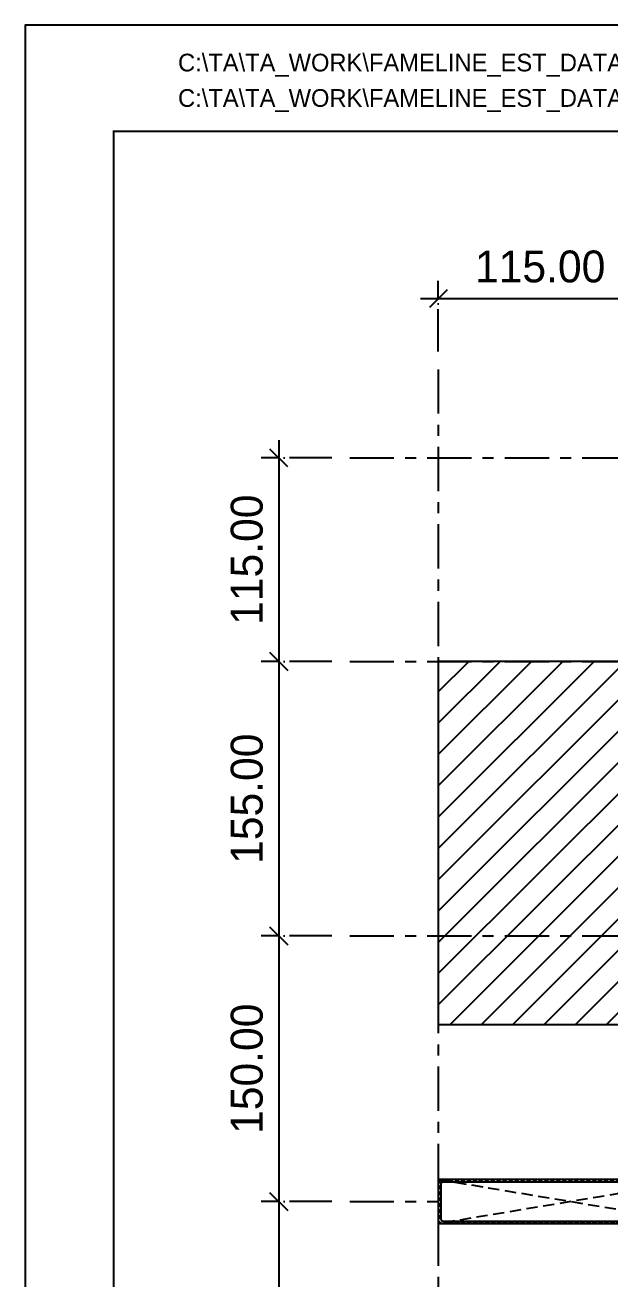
# Model space of a CAD drawing. Header units: millimetres. Extents: x -244126 to 368105, y -173968 to 259060.
# Drawn here: x 153708 to 154038, y 112236 to 112944 of the extents above; entities that cross this region are included whole.
import ezdxf
from ezdxf.enums import TextEntityAlignment as Align

# ---------------------------------------------------------------- set-up
doc = ezdxf.new("R2010")
doc.units = ezdxf.units.MM
doc.header["$MEASUREMENT"] = 0
for name, pattern in [('ACAD_ISO04W100', [30, 24, -3, 0, -3]), ('CENTER', [2, 1.25, -0.25, 0.25, -0.25]), ('HIDDEN', [9.525, 6.35, -3.175]), ('TA_GL_025.00000', [68.75, 25, -6.25, 6.25, -6.25, 25]), ('TA_HL_003.00000', [19.5, 10.65, -8.85])]:
    doc.linetypes.add(name, pattern=pattern)
for name, color, linetype in [('000 - GRID', 8, 'CENTER'), ('000 - H A T C H', 8, 'Continuous'), ('000 - H I D D E N', 7, 'Continuous'), ('000 - L I N E 0.1', 1, 'Continuous'), ('000 - T E X T', 4, 'Continuous'), ('000 - TITLEBLOCK', 4, 'Continuous'), ('000 - WIPEOUT', 250, 'Continuous'), ('002 - STRUCTURAL STEEL', 4, 'Continuous'), ('A04_TUBE SERIES', 7, 'Continuous')]:
    doc.layers.add(name, color=color, linetype=linetype)
doc.styles.add('Cetury Gothic', font='GOTHIC.TTF')
doc.styles.add('CORDIA', font='cordia.shx')
doc.styles.add('TA', font='Cordia New.ttf', dxfattribs={"height": 4.5})
doc.dimstyles.new('DIM E-E', dxfattribs={"dimscale": 2, "dimtxt": 0.18, "dimasz": 0.1, "dimexe": 0.1, "dimexo": 0.1, "dimgap": 0.09, "dimtad": 1, "dimtoh": 1, "dimzin": 0, "dimdsep": 46, "dimtxsty": 'CORDIA', "dimblk": 'OBLIQUE', "dimcen": 0.1, "dimdle": 0.1, "dimclrd": 40, "dimclre": 140, "dimclrt": 3, "dimadec": 0, "dimazin": 0, "dimtfac": 1, "dimtix": 1, "dimtmove": 2, "dimatfit": 3, "dimfxl": 1, "dimtolj": 1, "dimtzin": 0, "dimarcsym": 0})

# ---------------------------------------------------------------- blocks, each defined once
blk = doc.blocks.new('A$Cfd196da9')
at = {"color": 0, "linetype": 'ByBlock', "const_width": 0.1}
blk.add_lwpolyline([(-143.5, -98), (96.5, -98), (96.5, 99), (-143.5, 99)], close=True, dxfattribs=at)
blk = doc.blocks.new('*U3207')
at = {"layer": '000 - L I N E 0.1', "color": 21, "linetype": 'Continuous'}
blk.add_lwpolyline([(71.2, 2100), (0, 2100), (0, 2028.8)], dxfattribs=at)
at = {"layer": '000 - TITLEBLOCK', "color": 250}
blk.add_lwpolyline([(0, 0), (2970, 0), (2970, 2100), (0, 2100)], close=True, dxfattribs=at)
at = {"layer": '000 - T E X T', "color": 3, "xscale": 10, "yscale": 10, "zscale": 10}
blk.add_blockref('A$Cfd196da9', (1485, 1050), dxfattribs=at)
at = {"color": 4, "style": 'TA'}
blk.add_attdef('PAPER_SIZE', text='', height=12.51, dxfattribs=at).set_placement((2843, 49.87), align=Align.MIDDLE_RIGHT)
blk.add_attdef('SCALE_SIZE', text='', height=12.51, dxfattribs=at).set_placement((2867.55, 50.13), align=Align.MIDDLE_LEFT)
at = {"layer": '000 - T E X T', "color": 250, "style": 'TA'}
for tag, height, p in [('SUPERLINK', 10, (86.32, 2078.83)), ('NAMEFILE', 10, (86.32, 2058.82)), ('SC', 200, (16.82, 1876.05))]:
    blk.add_attdef(tag, text='', height=height, dxfattribs=at).set_placement(p, align=Align.MIDDLE_LEFT)
at = {"layer": '000 - T E X T', "color": 4, "style": 'TA'}
for tag, height, p in [('PRELIM_NAME_JOB_1', 10, (2623.33, 1650.96)), ('PRELIM_NAME_JOB_2', 10, (2623.33, 1629.14)), ('PRELIM_NAME_PROJECT_1', 15, (2474.03, 1546.55)), ('PRELIM_NAME_PROJECT_2', 15, (2474.03, 1509.55)), ('PRELIM_NAME_PROJECT_3', 15, (2474.03, 1472.55)), ('PRELIM_NAME_TITLE_3', 12, (2477.53, 369.94)), ('DRAWING_NO1', 12, (2473.05, 164.58)), ('DRAWING_NO2', 12, (2473.05, 124.57)), ('PRELIM_NAME_TITLE_1', 1.2, (247.75, 43.65)), ('PRELIM_NAME_TITLE_2', 1.2, (247.75, 40.32))]:
    blk.add_attdef(tag, text='', height=height, dxfattribs=at).set_placement(p, align=Align.MIDDLE_LEFT)
at = {"layer": '000 - T E X T', "color": 4, "style": 'Cetury Gothic'}
for tag, p in [('SHEET_NO.', (2807.89, 169.99)), ('TOTAL_SHEET_NO.', (2804.83, 88.2))]:
    blk.add_attdef(tag, text='', height=18, dxfattribs=at).set_placement(p, align=Align.CENTER)
at = {"layer": '000 - T E X T', "color": 4, "style": 'TA'}
blk.add_attdef('NAME_REMARK', (276.43, 86.52), '', height=20, dxfattribs=at)
blk = doc.blocks.new('*U3142')
at = {"color": 250}
blk.add_wipeout([(12.5, 0), (12.5, 150), (-12.5, 150), (-12.5, 0)], dxfattribs=at).dxf.layer = '000 - WIPEOUT'
at = {"layer": '000 - H I D D E N', "color": 8, "linetype": 'HIDDEN'}
for p, q in [((12.5, 0), (-12.5, 150)), ((12.5, 150), (-12.5, 0))]:
    blk.add_line(p, q, dxfattribs=at)
at = {"layer": '002 - STRUCTURAL STEEL', "color": 0}
blk.add_lwpolyline([(12.5, 0), (12.5, 150), (-12.5, 150), (-12.5, 0)], close=True, dxfattribs=at)
blk.add_lwpolyline([(11, 2.5), (11, 147.5, 0.414214), (10, 148.5), (-10, 148.5, 0.414214), (-11, 147.5), (-11, 2.5, 0.414214), (-10, 1.5), (10, 1.5, 0.414214)], format="xyb", close=True, dxfattribs=at)
at = {"layer": 'Defpoints', "color": 250}
blk.add_lwpolyline([(12.5, 0), (12.5, 150), (-12.5, 150), (-12.5, 0)], close=True, dxfattribs=at)
at = {"color": 250}
blk.add_wipeout([(12.5, 0), (12.5, 150), (-12.5, 150), (-12.5, 0)], dxfattribs=at).dxf.layer = '000 - WIPEOUT'
at = {"layer": '000 - H A T C H'}
h = blk.add_hatch(dxfattribs=at)
h.set_pattern_fill('ANSI32', color=256, scale=0.25)
h.set_pattern_definition([(45, (2e-14, 137.5), (-1.6838, 1.6838), []), (45, (1.1225, 137.5), (-1.6838, 1.6838), [])])
h.paths.add_polyline_path([(12.5, 0), (12.5, 150), (-12.5, 150), (-12.5, 0)])
edge = h.paths.add_edge_path(flags=16)
edge.add_line((11, 2.5), (11, 147.5))
edge.add_arc((10, 147.5), 1, 0, 90)
edge.add_line((10, 148.5), (-10, 148.5))
edge.add_arc((-10, 147.5), 1, 90, 180)
edge.add_line((-11, 147.5), (-11, 2.5))
edge.add_arc((-10, 2.5), 1, 180, 270)
edge.add_line((-10, 1.5), (10, 1.5))
edge.add_arc((10, 2.5), 1, 270, 360)
at = {"layer": '000 - H I D D E N', "color": 8, "linetype": 'HIDDEN'}
for p, q in [((12.5, 0), (-12.5, 150)), ((12.5, 150), (-12.5, 0))]:
    blk.add_line(p, q, dxfattribs=at)
at = {"layer": '002 - STRUCTURAL STEEL', "color": 0}
blk.add_lwpolyline([(12.5, 0), (12.5, 150), (-12.5, 150), (-12.5, 0)], close=True, dxfattribs=at)
blk.add_lwpolyline([(11, 2.5), (11, 147.5, 0.414214), (10, 148.5), (-10, 148.5, 0.414214), (-11, 147.5), (-11, 2.5, 0.414214), (-10, 1.5), (10, 1.5, 0.414214)], format="xyb", close=True, dxfattribs=at)
at = {"layer": 'Defpoints', "color": 250}
blk.add_lwpolyline([(12.5, 0), (12.5, 150), (-12.5, 150), (-12.5, 0)], close=True, dxfattribs=at)
blk = doc.blocks.new('*U3198')
at = {"layer": '000 - GRID', "color": 0, "linetype": 'ByBlock'}
blk.add_line((0, 50), (0, -1020), dxfattribs=at)
at = {"layer": '000 - GRID', "color": 0}
blk.add_point((0, 0), dxfattribs=at)
at = {"style": 'TA', "flags": 1}
blk.add_attdef('LOCATION', (6, 6), '', height=4.5, dxfattribs=at)
blk = doc.blocks.new('*U3199')
at = {"layer": '000 - GRID', "color": 0, "linetype": 'ByBlock'}
blk.add_line((0, 50), (0, -1370), dxfattribs=at)
at = {"layer": '000 - GRID', "color": 0}
blk.add_point((0, 0), dxfattribs=at)
at = {"style": 'TA', "flags": 1}
blk.add_attdef('LOCATION', (6, 6), '', height=4.5, dxfattribs=at)
blk = doc.blocks.new('_Oblique')
at = {"color": 0, "linetype": 'ByBlock', "lineweight": -2}
blk.add_line((-0.5, -0.5), (0.5, 0.5), dxfattribs=at)
blk = doc.blocks.new('*D3211')
at = {"color": 140, "linetype": 'ACAD_ISO04W100', "lineweight": -2, "transparency": 16777216}
for p, q in [((153941.46, 112759.75), (153941.46, 112799.75)), ((154056.46, 112759.75), (154056.46, 112799.75))]:
    blk.add_line(p, q, dxfattribs=at)
at = {"color": 40, "lineweight": -2, "transparency": 16777216}
blk.add_line((153931.46, 112789.75), (154066.46, 112789.75), dxfattribs=at)
at = {"layer": 'Defpoints', "color": 0, "transparency": 16777216}
for p in [(154056.46, 112789.75), (153941.46, 112749.75), (154056.46, 112749.75)]:
    blk.add_point(p, dxfattribs=at)
at = {"color": 40, "lineweight": -2, "transparency": 16777216, "xscale": 10, "yscale": 10, "zscale": 10, "rotation": 180}
blk.add_blockref('_Oblique', (153941.46, 112789.75), dxfattribs=at)
at = {"color": 40, "lineweight": -2, "transparency": 16777216, "xscale": 10, "yscale": 10, "zscale": 10}
blk.add_blockref('_Oblique', (154056.46, 112789.75), dxfattribs=at)
at = {"color": 3, "transparency": 16777216, "insert": (153998.96, 112807.75), "char_height": 18, "attachment_point": 5, "style": 'CORDIA'}
blk.add_mtext('\\A1;115.00', dxfattribs=at)
blk = doc.blocks.new('*D3213')
at = {"color": 40, "lineweight": -2, "transparency": 16777216}
blk.add_line((153851.46, 112709.75), (153851.46, 112574.75), dxfattribs=at)
at = {"color": 140, "linetype": 'ACAD_ISO04W100', "lineweight": -2, "transparency": 16777216}
for p, q in [((153881.46, 112699.75), (153841.46, 112699.75)), ((153881.46, 112584.75), (153841.46, 112584.75))]:
    blk.add_line(p, q, dxfattribs=at)
at = {"layer": 'Defpoints', "color": 0, "transparency": 16777216}
for p in [(153891.46, 112699.75), (153851.46, 112584.75), (153891.46, 112584.75)]:
    blk.add_point(p, dxfattribs=at)
at = {"color": 40, "lineweight": -2, "transparency": 16777216, "xscale": 10, "yscale": 10, "zscale": 10}
for p, rotation in [((153851.46, 112699.75), 90), ((153851.46, 112584.75), 270)]:
    blk.add_blockref('_Oblique', p, dxfattribs=dict(at, rotation=rotation))
at = {"color": 3, "transparency": 16777216, "insert": (153833.46, 112642.25), "char_height": 18, "attachment_point": 5, "rotation": 90, "style": 'CORDIA'}
blk.add_mtext('\\A1;115.00', dxfattribs=at)
blk = doc.blocks.new('*D3214')
at = {"color": 40, "lineweight": -2, "transparency": 16777216}
blk.add_line((153851.46, 112594.75), (153851.46, 112419.75), dxfattribs=at)
at = {"color": 140, "linetype": 'ACAD_ISO04W100', "lineweight": -2, "transparency": 16777216}
for p, q in [((153881.46, 112584.75), (153841.46, 112584.75)), ((153881.46, 112429.75), (153841.46, 112429.75))]:
    blk.add_line(p, q, dxfattribs=at)
at = {"layer": 'Defpoints', "color": 0, "transparency": 16777216}
for p in [(153891.46, 112584.75), (153851.46, 112429.75), (153891.46, 112429.75)]:
    blk.add_point(p, dxfattribs=at)
at = {"color": 40, "lineweight": -2, "transparency": 16777216, "xscale": 10, "yscale": 10, "zscale": 10}
for p, rotation in [((153851.46, 112584.75), 90), ((153851.46, 112429.75), 270)]:
    blk.add_blockref('_Oblique', p, dxfattribs=dict(at, rotation=rotation))
at = {"color": 3, "transparency": 16777216, "insert": (153833.46, 112507.25), "char_height": 18, "attachment_point": 5, "rotation": 90, "style": 'CORDIA'}
blk.add_mtext('\\A1;155.00', dxfattribs=at)
blk = doc.blocks.new('*D3215')
at = {"color": 40, "lineweight": -2, "transparency": 16777216}
blk.add_line((153851.46, 112289.75), (153851.46, 112069.75), dxfattribs=at)
at = {"color": 140, "linetype": 'ACAD_ISO04W100', "lineweight": -2, "transparency": 16777216}
for p, q in [((153881.46, 112279.75), (153841.46, 112279.75)), ((153881.46, 112079.75), (153841.46, 112079.75))]:
    blk.add_line(p, q, dxfattribs=at)
at = {"layer": 'Defpoints', "color": 0, "transparency": 16777216}
for p in [(153891.46, 112279.75), (153851.46, 112079.75), (153891.46, 112079.75)]:
    blk.add_point(p, dxfattribs=at)
at = {"color": 40, "lineweight": -2, "transparency": 16777216, "xscale": 10, "yscale": 10, "zscale": 10}
for p, rotation in [((153851.46, 112279.75), 90), ((153851.46, 112079.75), 270)]:
    blk.add_blockref('_Oblique', p, dxfattribs=dict(at, rotation=rotation))
at = {"color": 3, "transparency": 16777216, "insert": (153833.46, 112179.75), "char_height": 18, "attachment_point": 5, "rotation": 90, "style": 'CORDIA'}
blk.add_mtext('\\A1;200.00', dxfattribs=at)
blk = doc.blocks.new('*U3197')
at = {"color": 3}
blk.add_point((0, -370), dxfattribs=at)
at = {"layer": '000 - GRID', "color": 0, "linetype": 'ByBlock'}
blk.add_line((0, 50), (0, -420), dxfattribs=at)
at = {"layer": '000 - GRID', "color": 0}
blk.add_point((0, 0), dxfattribs=at)
at = {"style": 'TA', "flags": 1}
blk.add_attdef('LOCATION', (6, 6), '', height=4.5, dxfattribs=at)
blk = doc.blocks.new('*D3219')
at = {"color": 40, "lineweight": -2, "transparency": 16777216}
blk.add_line((153851.46, 112439.75), (153851.46, 112269.75), dxfattribs=at)
at = {"color": 140, "linetype": 'ACAD_ISO04W100', "lineweight": -2, "transparency": 16777216}
for p, q in [((153881.46, 112429.75), (153841.46, 112429.75)), ((153881.46, 112279.75), (153841.46, 112279.75))]:
    blk.add_line(p, q, dxfattribs=at)
at = {"layer": 'Defpoints', "color": 0, "transparency": 16777216}
for p in [(153891.46, 112429.75), (153851.46, 112279.75), (153891.46, 112279.75)]:
    blk.add_point(p, dxfattribs=at)
at = {"color": 40, "lineweight": -2, "transparency": 16777216, "xscale": 10, "yscale": 10, "zscale": 10}
for p, rotation in [((153851.46, 112429.75), 90), ((153851.46, 112279.75), 270)]:
    blk.add_blockref('_Oblique', p, dxfattribs=dict(at, rotation=rotation))
at = {"color": 3, "transparency": 16777216, "insert": (153833.46, 112354.75), "char_height": 18, "attachment_point": 5, "rotation": 90, "style": 'CORDIA'}
blk.add_mtext('\\A1;150.00', dxfattribs=at)

msp = doc.modelspace()

# ---------------------------------------------------------------- hatches: boundary and pattern name
at = {"layer": '000 - H A T C H', "transparency": 33554687}
h = msp.add_hatch(dxfattribs=at)
h.set_pattern_fill('ANSI31', color=8, scale=100)
h.set_pattern_definition([(45, (-1434.234, -1919.679), (-8.8388348, 8.8388348), [])])
h.paths.add_polyline_path([(153941.45572, 112379.7517), (154106.45572, 112379.7517), (154106.45572, 112584.7517), (153941.45572, 112584.7517)])

# ---------------------------------------------------------------- linework, layer by layer
at = {"color": 3}
msp.add_lwpolyline([(153941.45572, 112379.7517), (154106.45572, 112379.7517), (154106.45572, 112584.7517), (153941.45572, 112584.7517)], close=True, dxfattribs=at)

# ---------------------------------------------------------------- block references
at = {"color": 2, "linetype": 'TA_HL_003.00000'}
ref = msp.add_blockref('*U3207', (153708.263, 110844.20227), dxfattribs=at)
ref.add_attrib('SUPERLINK', 'C:\\TA\\TA_WORK\\FAMELINE_EST_DATA_2020\\153_DESIGN+DEVELOP\\153004_สวนสัตว์แห่งใหม่ย่านคลองหก_REV02', dxfattribs={"layer": '000 - T E X T', "color": 250, "height": 10, "style": 'TA'}).set_placement((153794.58617, 112923.02897), align=Align.MIDDLE_LEFT)
ref.add_attrib('NAMEFILE', 'C:\\TA\\TA_WORK\\FAMELINE_EST_DATA_2020\\153_DESIGN+DEVELOP\\153004_สวนสัตว์แห่งใหม่ย่านคลองหก_REV02', dxfattribs={"layer": '000 - T E X T', "color": 250, "height": 10, "style": 'TA'}).set_placement((153794.58617, 112903.02677), align=Align.MIDDLE_LEFT)
at = {"layer": '000 - GRID', "linetype": 'TA_GL_025.00000'}
msp.add_blockref('*U3199', (153941.45572, 112699.7517), dxfattribs=at)
at = {"layer": '000 - GRID', "linetype": 'TA_GL_025.00000', "rotation": 90}
for name, p in [('*U3198', (153941.45572, 112699.7517)), ('*U3198', (153941.45572, 112584.7517)), ('*U3198', (153941.45572, 112429.7517)), ('*U3197', (153941.45572, 112279.7517))]:
    msp.add_blockref(name, p, dxfattribs=at)

# ---------------------------------------------------------------- dimensions: what is measured, and where the dimension line sits
at = {"color": 3}
dim = msp.add_linear_dim(base=(154056.45572, 112789.7517), p1=(153941.45572, 112749.7517), p2=(154056.45572, 112749.7517), dimstyle='DIM E-E', override={"dimscale": 100}, dxfattribs=at)
dim.commit()
dim.dimension.update_dxf_attribs({"geometry": '*D3211', "text_midpoint": (153998.95572, 112807.7517)})
for base, p1, p2, picture, middle in [((153851.45572, 112584.7517), (153891.45572, 112699.7517), (153891.45572, 112584.7517), '*D3213', (153833.45572, 112642.2517)), ((153851.45572, 112429.7517), (153891.45572, 112584.7517), (153891.45572, 112429.7517), '*D3214', (153833.45572, 112507.2517)), ((153851.45572, 112279.7517), (153891.45572, 112429.7517), (153891.45572, 112279.7517), '*D3219', (153833.45572, 112354.7517)), ((153851.45572, 112079.7517), (153891.45572, 112279.7517), (153891.45572, 112079.7517), '*D3215', (153833.45572, 112179.7517))]:
    dim = msp.add_linear_dim(base=base, p1=p1, p2=p2, angle=90, dimstyle='DIM E-E', override={"dimscale": 100}, dxfattribs=at)
    dim.commit()
    dim.dimension.update_dxf_attribs({"geometry": picture, "text_midpoint": middle})

# ---------------------------------------------------------------- next in the draw order: block references
at = {"layer": 'A04_TUBE SERIES', "color": 3, "rotation": 90}
msp.add_blockref('*U3142', (154091.45572, 112279.7517), dxfattribs=at)

doc.saveas('drawing.dxf')
